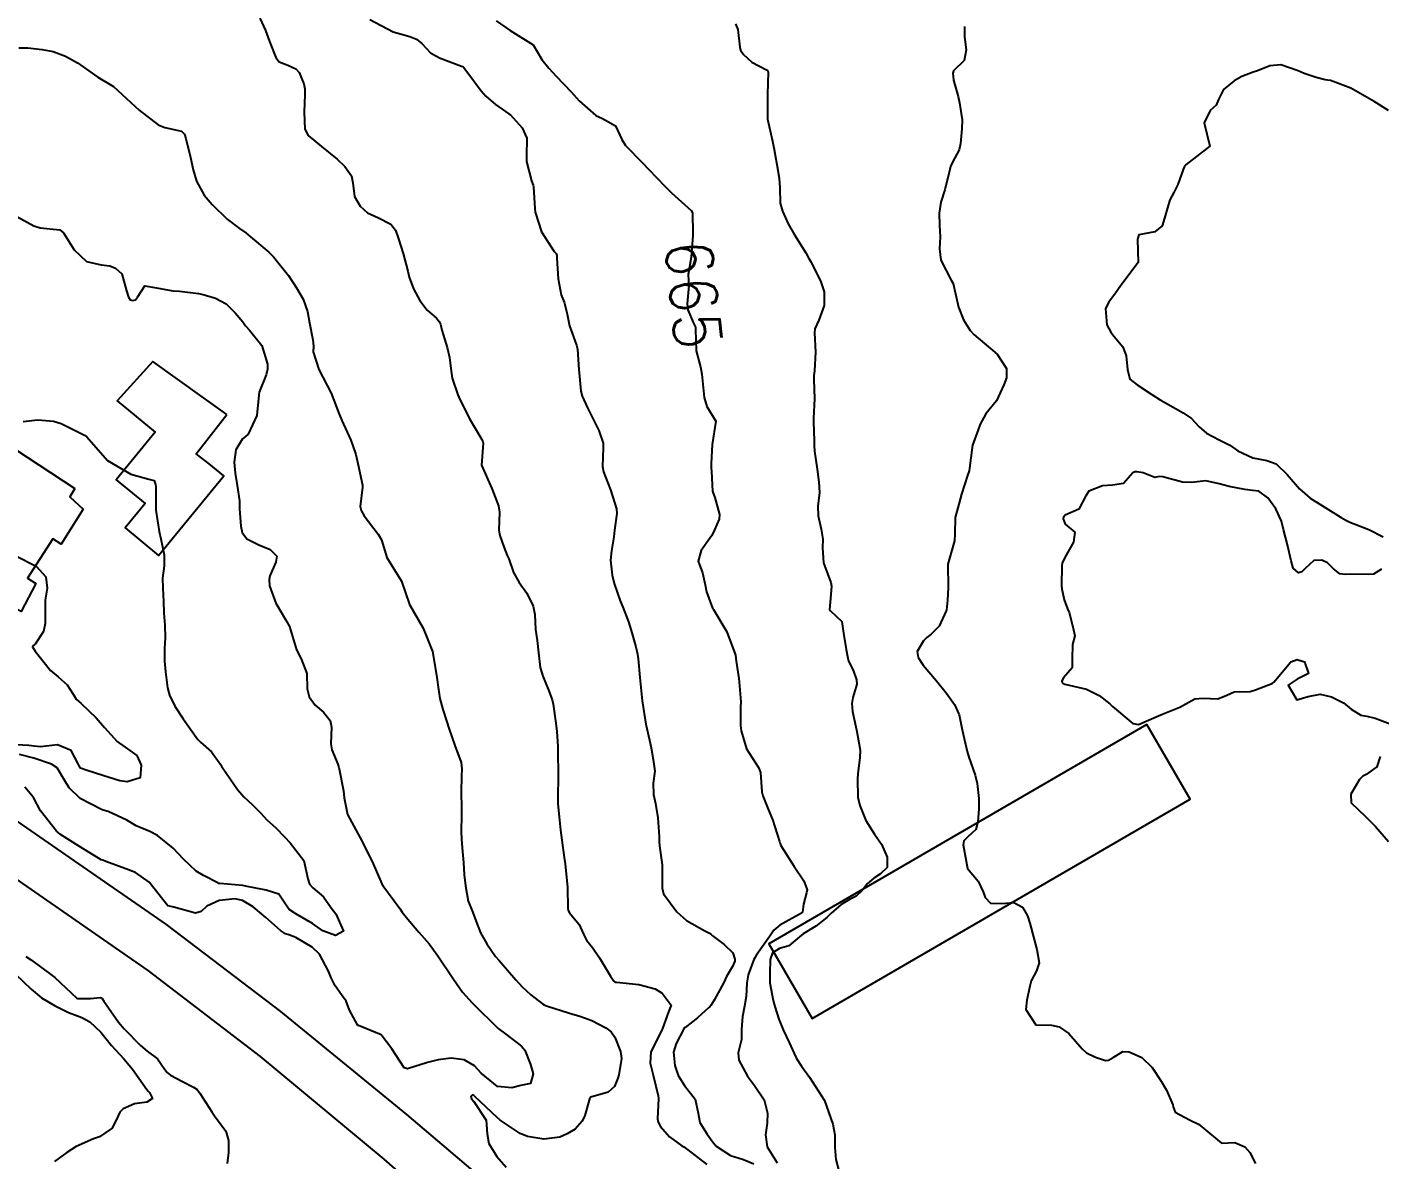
# Model space of a CAD drawing. Header units: metres. Extents: x 292545 to 299085, y 7450245 to 7463078.
# Drawn here: x 295767.8 to 295883.5, y 7462054.7 to 7462151.6 of the extents above; entities that cross this region are included whole.
import ezdxf
from ezdxf.enums import TextEntityAlignment as Align

# ---------------------------------------------------------------- set-up
doc = ezdxf.new("R2010")
doc.units = ezdxf.units.M
for name, color, linetype in [('Cotas', 45, 'Continuous'), ('Curvas de Nivel 1m', 11, 'Continuous'), ('Curvas de Nivel 5m', 15, 'Continuous'), ('Edificações', 30, 'Continuous'), ('Linha Férrea', 20, 'Continuous')]:
    doc.layers.add(name, color=color, linetype=linetype)
doc.styles.add('Style-STANDARD', font='STANDARD.shx')

msp = doc.modelspace()

# ---------------------------------------------------------------- linework, layer by layer
at = {"layer": 'Curvas de Nivel 1m', "flags": 128}
for points, elevation in [([(295787.67, 7462152.39), (295788.16, 7462151.32), (295788.52, 7462150.39), (295789.06, 7462149.01), (295789.34, 7462148.66), (295790.07, 7462148.36), (295790.76, 7462148.06), (295791.05, 7462147.75), (295791.46, 7462146.78), (295791.53, 7462146.35), (295791.53, 7462145.85), (295791.47, 7462144.35), (295791.53, 7462142.89), (295791.83, 7462142.35), (295792.97, 7462141.42), (295794.29, 7462140.32), (295794.95, 7462139.71), (295795.52, 7462138.89), (295795.63, 7462138.3), (295795.78, 7462137.15), (295796.26, 7462136.3), (295796.9, 7462135.74), (295797.85, 7462135.32), (295798.89, 7462134.78), (295799.28, 7462134.26), (295799.53, 7462133.6), (295799.95, 7462132.25), (295800.34, 7462130.76), (295800.45, 7462130.24), (295800.83, 7462129.25), (295801.38, 7462128.23), (295802, 7462127.42), (295802.8, 7462126.72), (295803.03, 7462126.45), (295803.13, 7462126.21), (295803.27, 7462125.72), (295803.7, 7462124.21), (295803.92, 7462123.37), (295804.05, 7462122.2), (295804.14, 7462121.61), (295804.63, 7462120.19), (295804.72, 7462119.97), (295805.6, 7462118.18), (295806.67, 7462116.35), (295806.74, 7462116.24), (295806.77, 7462116.17), (295806.79, 7462116.05), (295806.65, 7462114.17), (295807.54, 7462112.16), (295808.1, 7462110.67), (295808.18, 7462110.15), (295808.14, 7462108.59), (295808.21, 7462108.15), (295808.56, 7462107.18), (295808.86, 7462106.45), (295808.99, 7462106.14), (295809.4, 7462104.99), (295809.87, 7462104.13), (295810.52, 7462103.22), (295811.08, 7462102.11), (295811.21, 7462101.4), (295811.28, 7462100.11), (295811.42, 7462099.16), (295811.53, 7462098.11), (295811.67, 7462096.87), (295811.91, 7462096.11), (295812.42, 7462094.87), (295812.71, 7462094.1), (295812.78, 7462093.72), (295813, 7462092.09), (295813.09, 7462091.38), (295813.17, 7462090.09), (295813.17, 7462089.28), (295813.2, 7462088.09), (295813.21, 7462087.21), (295813.17, 7462086.09), (295813.19, 7462085.2), (295813.3, 7462084.09), (295813.42, 7462082.94), (295813.52, 7462082.09), (295813.73, 7462080.6), (295813.82, 7462080.08), (295813.99, 7462078.32), (295814, 7462078.08), (295814.04, 7462076.24), (295814.07, 7462076.08), (295814.19, 7462075.88), (295815.01, 7462074.89), (295815.38, 7462074.06), (295815.64, 7462073.53), (295816.16, 7462072.91), (295816.76, 7462072.04), (295817.69, 7462070.47), (295817.97, 7462070.03), (295818.07, 7462069.98), (295818.12, 7462069.96), (295818.2, 7462069.95), (295820.12, 7462069.74), (295821.5, 7462069.37), (295822.11, 7462069.02), (295822.88, 7462067.97), (295822.65, 7462067.42), (295822.14, 7462065.98), (295822.12, 7462065.93), (295822.07, 7462065.85), (295821.13, 7462063.99), (295821.07, 7462063.02), (295821.34, 7462061.99), (295821.77, 7462060.23), (295821.8, 7462059.99), (295821.72, 7462058.26), (295821.78, 7462057.99), (295821.98, 7462057.61), (295822.73, 7462056.73), (295823.79, 7462055.96), (295823.96, 7462055.86), (295824.31, 7462055.61), (295825.94, 7462054.35)], 667), ([(295797.1, 7462152.28), (295799.09, 7462151.23), (295800.52, 7462150.81), (295801.08, 7462150.6), (295801.54, 7462150.23), (295802.28, 7462149.43), (295803.06, 7462148.99), (295804.95, 7462148.29), (295805.05, 7462148.24), (295805.12, 7462148.19), (295805.39, 7462147.84), (295806.63, 7462146.17), (295807.02, 7462145.73), (295807.86, 7462145.01), (295809, 7462144.22), (295809.11, 7462144.14), (295810.12, 7462143), (295810.54, 7462142.12), (295810.5, 7462140.58), (295810.5, 7462140.12), (295810.94, 7462138.47), (295811.06, 7462138.12), (295811.1, 7462137.95), (295811.21, 7462136.12), (295811.24, 7462135.79), (295811.77, 7462134.11), (295812.87, 7462132.44), (295813.03, 7462132.26), (295813.1, 7462132.1), (295813.1, 7462131.86), (295813.2, 7462130.09), (295813.47, 7462128.74), (295813.71, 7462128.09), (295813.95, 7462127.23), (295814.18, 7462126.08), (295814.77, 7462124.41), (295814.86, 7462124.07), (295814.99, 7462122.31), (295815.01, 7462122.07), (295815.15, 7462120.48), (295815.25, 7462120.06), (295815.71, 7462119.06), (295816.22, 7462118.05), (295816.68, 7462117.13), (295817.05, 7462116.05), (295817.06, 7462115.65), (295817, 7462114.05), (295817.09, 7462113.59), (295817.68, 7462112.04), (295818.21, 7462110.43), (295818.24, 7462110.03), (295818.03, 7462108.59), (295817.97, 7462108.04), (295817.76, 7462106.84), (295817.69, 7462106.04), (295817.83, 7462104.75), (295818, 7462104.04), (295818.51, 7462102.57), (295818.74, 7462102.03), (295819.23, 7462100.76), (295819.47, 7462100.02), (295819.85, 7462098.62), (295819.99, 7462098.01), (295820.05, 7462097.6), (295820.2, 7462096.01), (295820.41, 7462094.01), (295820.72, 7462092), (295821.02, 7462090.65), (295821.16, 7462090), (295821.34, 7462088.99), (295821.48, 7462087.99), (295821.34, 7462086.98), (295821.38, 7462085.99), (295821.54, 7462085.23), (295821.74, 7462083.99), (295821.84, 7462082.42), (295821.85, 7462081.99), (295821.88, 7462081.61), (295822.1, 7462079.98), (295822.1, 7462079.84), (295822.11, 7462077.98), (295822.22, 7462077.51), (295823.35, 7462075.97), (295824.19, 7462075.21), (295825.77, 7462074.35), (295826.17, 7462074.13), (295826.28, 7462074.04), (295826.39, 7462073.94), (295827.42, 7462073.17), (295828.16, 7462072.47), (295828.33, 7462071.91), (295828.32, 7462071.74), (295828.14, 7462071.29), (295827.6, 7462070.44), (295827.4, 7462069.92), (295826.57, 7462068.4), (295826.26, 7462067.94), (295826.19, 7462067.85), (295826.1, 7462067.77), (295825.13, 7462066.9), (295824.07, 7462066.08), (295824.01, 7462066.03), (295823.97, 7462065.96), (295823.31, 7462064.71), (295823.08, 7462063.97), (295823.2, 7462062.81), (295823.49, 7462061.97), (295824.02, 7462061.11), (295824.94, 7462059.95), (295825.19, 7462058.74), (295825.32, 7462057.95), (295825.97, 7462056.95), (295826.38, 7462056.35), (295826.72, 7462055.93), (295827.95, 7462055.13), (295829.07, 7462054.78), (295829.94, 7462054.41)], 666), ([(295828.39, 7462151.91), (295828.59, 7462151.41), (295828.76, 7462149.9), (295828.82, 7462149.65), (295829.07, 7462149.27), (295829.79, 7462148.63), (295831.05, 7462147.98), (295831.14, 7462147.88), (295831.17, 7462147.76), (295831.13, 7462145.88), (295831.13, 7462145.77), (295831.12, 7462143.88), (295831.13, 7462143.75), (295831.54, 7462141.87), (295831.69, 7462141.16), (295831.91, 7462139.87), (295832.11, 7462138.7), (295832.17, 7462137.87), (295832.2, 7462136.58), (295832.4, 7462135.87), (295832.89, 7462134.79), (295833.43, 7462133.85), (295834.39, 7462132.32), (295834.67, 7462131.84), (295834.86, 7462131.52), (295835.69, 7462129.83), (295835.97, 7462128.97), (295835.98, 7462127.82), (295835.52, 7462126.55), (295835.16, 7462125.83), (295835.13, 7462125.49), (295835.24, 7462123.83), (295835.14, 7462122.23), (295835.1, 7462121.83), (295835.09, 7462121.48), (295835.13, 7462119.83), (295835.05, 7462118.19), (295835.05, 7462117.83), (295835.11, 7462116.27), (295835.12, 7462115.83), (295835.15, 7462115.35), (295835.36, 7462113.83), (295835.52, 7462112.72), (295835.56, 7462111.83), (295835.44, 7462110.66), (295835.45, 7462109.83), (295835.71, 7462108.7), (295835.86, 7462107.82), (295835.84, 7462107.1), (295835.9, 7462105.82), (295836.53, 7462104.13), (295836.61, 7462103.81), (295836.51, 7462102.77), (295836.43, 7462101.82), (295836.5, 7462101.7), (295837.49, 7462100.8), (295837.62, 7462099.8), (295837.85, 7462098.41), (295837.97, 7462097.8), (295838.04, 7462097.39), (295838.44, 7462096.63), (295838.73, 7462095.79), (295838.78, 7462095.44), (295838.42, 7462094.3), (295838.34, 7462093.79), (295838.4, 7462093.09), (295838.68, 7462091.79), (295838.78, 7462091.38), (295839.04, 7462089.78), (295839.01, 7462089.12), (295838.85, 7462087.78), (295838.81, 7462087.3), (295838.85, 7462085.78), (295839.02, 7462085.07), (295839.55, 7462083.78), (295840.28, 7462082.6), (295840.87, 7462081.76), (295841.37, 7462080.64), (295841.35, 7462079.76), (295840.8, 7462079.2), (295840.23, 7462078.84), (295839.65, 7462078.35), (295839.21, 7462077.78), (295838.7, 7462077.3), (295838.21, 7462077.05), (295837.42, 7462076.58), (295836.54, 7462075.81), (295836.19, 7462075.48), (295835.27, 7462074.74), (295834.18, 7462074.09), (295833.87, 7462073.84), (295832.96, 7462073.06), (295832.16, 7462072.82), (295831.56, 7462072.47), (295831.34, 7462071.88), (295831.33, 7462070.68), (295831.32, 7462069.88), (295831.6, 7462068.39), (295831.76, 7462067.87), (295832.09, 7462066.78), (295832.45, 7462065.86), (295832.99, 7462064.79), (295833.41, 7462063.85), (295833.61, 7462063.41), (295834.04, 7462062.76), (295834.72, 7462061.83), (295836, 7462059.82), (295836.71, 7462057.81), (295836.89, 7462056.89), (295836.88, 7462055.81), (295836.96, 7462054.79), (295837.22, 7462053.81)], 664), ([(295847.99, 7462151.68), (295847.97, 7462150.79), (295848.12, 7462149.68), (295847.96, 7462148.78), (295847.05, 7462147.89), (295846.97, 7462147.69), (295847.04, 7462147.08), (295847.43, 7462145.69), (295847.56, 7462145.15), (295847.78, 7462143.68), (295847.76, 7462142.91), (295847.64, 7462141.68), (295847.51, 7462141.14), (295846.96, 7462140.07), (295846.77, 7462139.69), (295846.71, 7462139.45), (295846.29, 7462137.7), (295845.96, 7462136.66), (295845.81, 7462135.71), (295845.84, 7462134.65), (295845.9, 7462133.7), (295845.83, 7462132.67), (295845.95, 7462131.7), (295846.84, 7462129.98), (295847, 7462129.69), (295847.08, 7462129.44), (295847.46, 7462127.68), (295847.88, 7462126.59), (295848.46, 7462125.67), (295848.78, 7462125.33), (295850.76, 7462123.65), (295851.56, 7462122.44), (295851.57, 7462121.64), (295851.35, 7462121.02), (295850.71, 7462119.65), (295849.8, 7462118.56), (295849.33, 7462117.66), (295849.16, 7462117.19), (295848.67, 7462115.86), (295848.63, 7462115.67), (295848.41, 7462113.91), (295848.37, 7462113.67), (295848.24, 7462113.28), (295847.73, 7462111.68), (295847.48, 7462110.82), (295847.19, 7462109.69), (295847.15, 7462108.26), (295847.12, 7462107.69), (295846.55, 7462105.7), (295846.57, 7462103.7), (295846.51, 7462102.62), (295846.44, 7462101.77), (295846.42, 7462101.7), (295845.8, 7462100.4), (295845.14, 7462099.71), (295844.77, 7462099.43), (295844.47, 7462099.15), (295843.94, 7462098.24), (295844.02, 7462097.72), (295844.45, 7462097.05), (295845.59, 7462095.71), (295846.42, 7462094.7), (295847.13, 7462093.69), (295847.52, 7462092.81), (295847.76, 7462091.68), (295847.87, 7462091.17), (295848.21, 7462089.67), (295848.36, 7462089.19), (295848.89, 7462087.66), (295849.06, 7462086.93), (295849.21, 7462085.66), (295849.2, 7462084.77), (295849.11, 7462083.66), (295848.94, 7462083.01), (295848.27, 7462082.37), (295847.93, 7462082.03), (295847.87, 7462081.68), (295848.24, 7462079.68), (295849.14, 7462078.58), (295849.57, 7462077.66), (295849.75, 7462077.2), (295850.2, 7462076.71), (295851.18, 7462076.67), (295852.2, 7462076.76), (295852.93, 7462076.35), (295853.36, 7462075.61), (295853.58, 7462075), (295853.94, 7462073.6), (295854.16, 7462072.74), (295854.37, 7462071.61), (295854.14, 7462070.93), (295853.69, 7462070.05), (295853.57, 7462069.62), (295853.32, 7462068.41), (295853.24, 7462067.62), (295854.08, 7462066.31), (295855.42, 7462066.26), (295856.08, 7462066.12), (295856.92, 7462065.57), (295858.06, 7462064.26), (295858.42, 7462063.92), (295859.19, 7462063.54), (295860.05, 7462063.25), (295860.3, 7462063.27), (295860.69, 7462063.52), (295861.54, 7462064.03), (295862.06, 7462063.98), (295863.15, 7462063.5), (295864.04, 7462062.66), (295864.8, 7462061.48), (295865.25, 7462060.71), (295865.8, 7462059.46), (295865.84, 7462059.3), (295866, 7462058.84), (295867.24, 7462058.19), (295867.99, 7462057.81), (295868.46, 7462057.44), (295869.96, 7462056.17), (295871.11, 7462056.25), (295871.96, 7462055.88), (295872.38, 7462055.39), (295872.89, 7462054.43)], 663), ([(295767.06, 7462149.85), (295767.84, 7462149.86), (295769.06, 7462149.71), (295769.99, 7462149.53), (295771.06, 7462149.15), (295772.08, 7462148.58), (295773.05, 7462147.89), (295773.82, 7462147.34), (295775.03, 7462146.64), (295775.17, 7462146.54), (295777.01, 7462144.82), (295777.35, 7462144.52), (295778.99, 7462143.27), (295779.54, 7462143.04), (295780.99, 7462142.71), (295781.25, 7462142.47), (295781.36, 7462142.09), (295781.76, 7462140.46), (295781.98, 7462139.43), (295782.26, 7462138.46), (295782.92, 7462137.26), (295783.6, 7462136.44), (295784.89, 7462135.19), (295785.93, 7462134.41), (295786.49, 7462134.02), (295786.88, 7462133.69), (295788.44, 7462132.38), (295788.86, 7462131.97), (295790.13, 7462130.37), (295790.83, 7462129.33), (295791.4, 7462128.35), (295791.76, 7462127.31), (295791.92, 7462126.34), (295792.23, 7462124.88), (295792.27, 7462124.34), (295792.26, 7462123.84), (295792.74, 7462122.33), (295793.78, 7462120.32), (295794.48, 7462118.53), (295794.56, 7462118.31), (295794.69, 7462117.99), (295795.48, 7462116.3), (295795.9, 7462115.06), (295796.06, 7462114.3), (295796.46, 7462112.46), (295796.47, 7462112.29), (295796.28, 7462110.62), (295796.35, 7462110.29), (295796.6, 7462109.84), (295797.82, 7462108.27), (295798.08, 7462107.78), (295798.55, 7462106.26), (295799.8, 7462104.25), (295800.5, 7462102.24), (295801.65, 7462100.23), (295802.46, 7462098.22), (295802.81, 7462096.21), (295803, 7462094.79), (295803.09, 7462094.21), (295803.35, 7462093.26), (295803.69, 7462092.2), (295803.86, 7462091.68), (295804.36, 7462090.2), (295804.9, 7462088.74), (295804.97, 7462088.19), (295804.95, 7462087.57), (295804.91, 7462086.19), (295804.93, 7462084.82), (295804.93, 7462084.19), (295804.92, 7462082.83), (295804.93, 7462082.19), (295805.01, 7462081.44), (295805.11, 7462080.19), (295805.16, 7462079.12), (295805.27, 7462078.18), (295805.51, 7462076.87), (295805.8, 7462076.18), (295805.92, 7462075.91), (295806.18, 7462075.13), (295806.56, 7462074.17), (295807.1, 7462073.22), (295807.86, 7462072.15), (295808.15, 7462071.8), (295809.58, 7462070.14), (295810.12, 7462069.56), (295810.86, 7462068.87), (295811.86, 7462068.1), (295812.01, 7462068.01), (295812.1, 7462067.96), (295812.3, 7462067.9), (295814.1, 7462067.33), (295815.15, 7462067.01), (295816.08, 7462066.68), (295817.3, 7462066.04), (295817.74, 7462065.71), (295818.06, 7462065.24), (295818.55, 7462064.03), (295818.64, 7462063.43), (295818.4, 7462062.03), (295818.31, 7462061.74), (295818.02, 7462061.03), (295817.5, 7462060.55), (295816, 7462060.12), (295815.96, 7462060.1), (295815.93, 7462060.06), (295815.5, 7462058.55), (295815.27, 7462058.07), (295814.66, 7462057.39), (295813.97, 7462056.98), (295813.36, 7462056.69), (295811.97, 7462056.52), (295810.59, 7462056.75), (295809.97, 7462057.02), (295808.26, 7462058.15), (295807.99, 7462058.37), (295806.09, 7462060.17), (295806, 7462060.25), (295805.88, 7462060.3), (295805.75, 7462060.17), (295805.8, 7462059.97), (295806, 7462059.73), (295807.05, 7462058.16), (295807.14, 7462056.99), (295807.27, 7462056.16), (295807.95, 7462055.03), (295808.76, 7462054.14)], 668), ([(295884.26, 7462144.5), (295883.02, 7462145.27), (295881.03, 7462146.41), (295879.29, 7462147.06), (295879.04, 7462147.09), (295878.84, 7462147.11), (295878.08, 7462147.32), (295877.05, 7462147.65), (295876.52, 7462147.88), (295875.06, 7462148.41), (295874.1, 7462148.32), (295873.05, 7462147.89), (295872.67, 7462147.76), (295871.71, 7462147.4), (295871.04, 7462147.04), (295870.15, 7462146.3), (295869.71, 7462145.42), (295869.51, 7462144.94), (295869.01, 7462144.5), (295868.5, 7462143.44), (295868.97, 7462141.43), (295866.96, 7462139.86), (295866.78, 7462139.64), (295866.7, 7462139.46), (295866.24, 7462138.17), (295865.88, 7462137.47), (295865.56, 7462136.84), (295865.15, 7462135.48), (295865.1, 7462135.28), (295864.89, 7462134.63), (295864.26, 7462134.12), (295862.89, 7462133.86), (295862.77, 7462133.5), (295862.85, 7462131.5), (295861.35, 7462129.52), (295860.83, 7462128.78), (295860.29, 7462128.06), (295860.03, 7462127.54), (295860.17, 7462126.15), (295860.49, 7462125.53), (295860.78, 7462125.17), (295861.54, 7462124.28), (295861.81, 7462123.52), (295861.94, 7462122.33), (295862.13, 7462121.52), (295862.74, 7462121.04), (295864.01, 7462120.2), (295864.72, 7462119.74), (295865.17, 7462119.48), (295866.7, 7462118.64), (295867.4, 7462118.15), (295868.05, 7462117.44), (295868.69, 7462116.91), (295869.78, 7462116.32), (295870.67, 7462115.86), (295871.36, 7462115.4), (295872.66, 7462114.78), (295873.85, 7462114.56), (295874.65, 7462114.27), (295875.6, 7462113.35), (295876.63, 7462112.13), (295877.57, 7462111.33), (295878.61, 7462110.69), (295880.2, 7462109.7), (295880.6, 7462109.45), (295880.94, 7462109.29), (295882.59, 7462108.65), (295883.81, 7462108.03)], 662), ([(295766.9, 7462135.44), (295768.35, 7462134.63), (295768.88, 7462134.47), (295770.56, 7462134.28), (295770.88, 7462134.04), (295771.79, 7462132.58), (295772.85, 7462131.58), (295774.11, 7462131.3), (295774.85, 7462131.21), (295775.32, 7462131.02), (295775.88, 7462130.53), (295776.28, 7462129.07), (295776.45, 7462128.53), (295776.58, 7462128.3), (295776.81, 7462128.23), (295777.03, 7462128.3), (295777.21, 7462128.52), (295777.83, 7462129.51), (295778.83, 7462129.33), (295780.24, 7462129.07), (295780.82, 7462129.04), (295782.43, 7462128.84), (295782.82, 7462128.76), (295783.9, 7462128.44), (295784.81, 7462127.95), (295785.58, 7462127.2), (295786.24, 7462126.41), (295786.47, 7462126.09), (295786.79, 7462125.71), (295787.84, 7462124.39), (295788.34, 7462122.79), (295788.35, 7462122.38), (295788.23, 7462121.88), (295787.63, 7462120.4), (295787.54, 7462119.57), (295787.42, 7462118.4), (295786.68, 7462116.81), (295786.47, 7462116.62), (295786.19, 7462116.41), (295785.62, 7462115.46), (295785.5, 7462114.42), (295785.58, 7462113.48), (295785.75, 7462112.42), (295785.93, 7462111.1), (295785.95, 7462110.42), (295786.05, 7462108.95), (295786.18, 7462108.41), (295786.57, 7462107.86), (295787.6, 7462107.36), (295788.56, 7462106.95), (295789.14, 7462106.37), (295789.04, 7462105.88), (295788.54, 7462104.71), (295788.48, 7462104.38), (295788.52, 7462103.85), (295789.04, 7462102.37), (295789.88, 7462100.97), (295790.21, 7462100.36), (295790.47, 7462099.52), (295790.81, 7462098.36), (295791.21, 7462097.6), (295791.7, 7462096.35), (295791.73, 7462095.04), (295791.91, 7462094.35), (295792.41, 7462093.64), (295793.12, 7462093.04), (295793.71, 7462092.32), (295793.81, 7462091.75), (295793.75, 7462090.32), (295793.85, 7462089.81), (295794.35, 7462088.6), (295794.43, 7462088.31), (295794.46, 7462088.19), (295794.83, 7462086.3), (295794.9, 7462085.71), (295795.19, 7462084.3), (295796.27, 7462082.29), (295797.3, 7462080.28), (295798.13, 7462078.37), (295798.18, 7462078.27), (295798.22, 7462078.21), (295799.66, 7462076.25), (295799.87, 7462075.93), (295800.19, 7462075.5), (295801.29, 7462074.23), (295802.16, 7462073.22), (295802.9, 7462072.21), (295804.13, 7462070.39), (295804.25, 7462070.2), (295805.02, 7462069.09), (295805.86, 7462068.17), (295805.98, 7462068.05), (295806.1, 7462067.93), (295807.9, 7462066.15), (295808.08, 7462065.99), (295808.72, 7462065.49), (295810.06, 7462064.47), (295810.35, 7462064.13), (295810.83, 7462062.91), (295811.06, 7462062.11), (295810.85, 7462061.29), (295810.02, 7462061.1), (295809.25, 7462060.91), (295808.02, 7462061.02), (295806.62, 7462062.16), (295806.04, 7462062.79), (295805.17, 7462063.31), (295804.05, 7462063.44), (295802.93, 7462063.32), (295802.04, 7462063.09), (295800.32, 7462062.53), (295800.04, 7462062.63), (295798.97, 7462064.26), (295798.07, 7462065.45), (295796.13, 7462066.24), (295796.08, 7462066.25), (295796.03, 7462066.29), (295795.36, 7462067.56), (295795.06, 7462068.31), (295794.67, 7462068.88), (295794.12, 7462069.63), (295793.79, 7462070.32), (295793.56, 7462070.9), (295792.79, 7462072.33), (295792.16, 7462072.93), (295790.75, 7462073.77), (295790.17, 7462073.99), (295789.89, 7462074.08), (295789.46, 7462074.37), (295788.19, 7462075.47), (295787.11, 7462076.4), (295786.21, 7462076.93), (295785.56, 7462077.07), (295784.21, 7462076.93), (295783.15, 7462076.45), (295782.65, 7462076), (295782.19, 7462075.85), (295780.32, 7462076.36), (295780.2, 7462076.39), (295779.82, 7462076.48), (295778.22, 7462078.5), (295777.03, 7462079.32), (295776.23, 7462079.64), (295774.51, 7462080.28), (295774.24, 7462080.37), (295774.11, 7462080.42), (295773.87, 7462080.55), (295772.26, 7462081.55), (295770.64, 7462082.59), (295770.42, 7462082.74), (295770.28, 7462082.87), (295768.92, 7462084.61), (295768.31, 7462085.75), (295767.58, 7462086.63)], 669), ([(295883.65, 7462105.26), (295882.97, 7462104.84), (295882.54, 7462104.81), (295880.98, 7462104.85), (295880.54, 7462104.81), (295880.1, 7462104.86), (295879.54, 7462105.31), (295879.04, 7462105.8), (295878.56, 7462106.04), (295877.86, 7462106.02), (295877.12, 7462105.33), (295876.84, 7462105.04), (295876.55, 7462104.94), (295876.1, 7462105.34), (295875.93, 7462105.97), (295875.62, 7462107.35), (295875.27, 7462108.67), (295875.09, 7462109.36), (295874.61, 7462110.42), (295873.92, 7462111.37), (295873.17, 7462111.93), (295872.63, 7462112), (295871.96, 7462112.07), (295870.63, 7462112.34), (295869.78, 7462112.57), (295868.64, 7462112.81), (295867.39, 7462112.69), (295866.64, 7462112.71), (295864.96, 7462113.16), (295864.64, 7462113.18), (295864.27, 7462113.11), (295863.28, 7462113.5), (295862.73, 7462113.59), (295862.64, 7462113.6), (295862.55, 7462113.6), (295862.39, 7462113.51), (295861.57, 7462112.58), (295860.63, 7462112.45), (295859.78, 7462112.39), (295858.63, 7462111.93), (295858.35, 7462111.55), (295857.77, 7462110.39), (295856.6, 7462109.88), (295856.46, 7462109.72), (295856.43, 7462109.58), (295856.59, 7462109.12), (295857.43, 7462108.42), (295857.3, 7462107.57), (295856.56, 7462106.26), (295856.35, 7462105.79), (295856.31, 7462105.58), (295856.28, 7462103.83), (295856.31, 7462103.58), (295856.51, 7462102.65), (295856.8, 7462101.87), (295856.93, 7462101.57), (295857.26, 7462100.34), (295857.42, 7462099.57), (295857.22, 7462098.82), (295857.19, 7462097.57), (295857.18, 7462096.84), (295856.44, 7462095.97), (295856.3, 7462095.72), (295856.34, 7462095.58), (295856.43, 7462095.49), (295856.57, 7462095.44), (295858.42, 7462095.01), (295859.5, 7462094.46), (295860.41, 7462093.76), (295860.64, 7462093.53), (295862.39, 7462092.08), (295862.87, 7462091.98), (295864.39, 7462092.64), (295864.97, 7462092.9), (295866.4, 7462093.46), (295867.68, 7462094.18), (295868.41, 7462094.24), (295869.66, 7462094.18), (295870.42, 7462094.5), (295871.06, 7462094.77), (295872.42, 7462094.8), (295872.88, 7462094.94), (295874, 7462095.37), (295874.31, 7462095.49), (295874.44, 7462095.59), (295875.89, 7462097.35), (295876.45, 7462097.53), (295877.06, 7462097.33), (295877.42, 7462096.35), (295876.44, 7462095.86), (295875.68, 7462095.35), (295876.41, 7462094.09), (295877.38, 7462094.37), (295878.42, 7462094.59), (295879.38, 7462094.35), (295880.41, 7462093.83), (295881.07, 7462093.29), (295881.89, 7462092.77), (295882.4, 7462092.69), (295883.13, 7462092.52), (295884.39, 7462092.04)], 662), ([(295766.74, 7462106.45), (295768.54, 7462105.52), (295769.38, 7462104.61), (295769.49, 7462103.65), (295769.32, 7462102.61), (295769.31, 7462101.8), (295769.31, 7462100.61), (295769.16, 7462099.93), (295768.47, 7462098.86), (295768.33, 7462098.75), (295768.23, 7462098.62), (295768.46, 7462098.26), (295769.76, 7462096.61), (295770.43, 7462096.06), (295771.21, 7462095.38), (295771.7, 7462094.58), (295771.98, 7462094.15), (295772.4, 7462093.78), (295773.68, 7462092.56), (295774.38, 7462091.74), (295775.47, 7462090.54), (295776.36, 7462089.91), (295777.15, 7462089.32), (295777.53, 7462088.51), (295777.43, 7462087.41), (295776.32, 7462087.07), (295775.7, 7462087.16), (295774.33, 7462087.59), (295772.82, 7462088.08), (295772.34, 7462088.25), (295772.21, 7462088.44), (295772.17, 7462088.57), (295771.53, 7462089.75), (295770.36, 7462090.24), (295768.91, 7462090.06), (295768.36, 7462090.12), (295767.93, 7462090.2), (295766.36, 7462090.27)], 671), ([(295883.54, 7462089.26), (295883.26, 7462088.35), (295882.34, 7462087.71), (295882.05, 7462087.56), (295881.79, 7462087.28), (295881.05, 7462086.02), (295881.06, 7462085.29), (295882.3, 7462084.13), (295883.14, 7462083.26), (295884.27, 7462081.99)], 662), ([(295767.66, 7462072.14), (295768.14, 7462071.82), (295769.81, 7462070.6), (295770.13, 7462070.34), (295772.01, 7462068.58), (295772.1, 7462068.55), (295773.18, 7462068.56), (295774.03, 7462068.63), (295774.1, 7462068.61), (295774.18, 7462068.55), (295774.34, 7462068.31), (295775.59, 7462066.53), (295776.07, 7462065.95), (295777.46, 7462064.52), (295778.05, 7462064.06), (295778.94, 7462063.39), (295779.56, 7462062.49), (295779.75, 7462062.21), (295780.03, 7462062.01), (295781.02, 7462061.47), (295782.02, 7462060.97), (295782.32, 7462060.76), (295782.55, 7462060.45), (295783.58, 7462058.85), (295783.86, 7462058.44), (295783.98, 7462058.29), (295784.76, 7462057.22), (295785, 7462056.42), (295784.99, 7462055.39), (295784.88, 7462054.43)], 669)]:
    msp.add_lwpolyline(points, dxfattribs=dict(at, elevation=elevation))
at = {"layer": 'Curvas de Nivel 5m', "flags": 128}
for points, elevation in [([(295807.91, 7462152.16), (295809.09, 7462151.34), (295811.07, 7462150.12), (295811.8, 7462148.85), (295812.41, 7462148.1), (295813.04, 7462147.44), (295814.32, 7462146.08), (295815.02, 7462145.33), (295816.43, 7462144.06), (295817, 7462143.8), (295818.13, 7462143.17), (295818.67, 7462142.02), (295818.97, 7462141.49), (295820.42, 7462140.01), (295820.95, 7462139.47), (295822.37, 7462137.99), (295822.92, 7462137.45), (295824.58, 7462135.95), (295824.7, 7462135.75), (295824.74, 7462133.95), (295824.74, 7462133.81), (295824.58, 7462131.95), (295824.34, 7462130.46), (295824.36, 7462129.96), (295824.39, 7462129.52), (295824.26, 7462127.96), (295824.3, 7462127.45), (295824.8, 7462126.3), (295824.95, 7462125.95), (295824.97, 7462125.76), (295825.03, 7462123.95), (295825.38, 7462122.58), (295825.51, 7462121.95), (295825.59, 7462121.09), (295825.71, 7462119.95), (295825.94, 7462119.17), (295826.69, 7462117.93), (295826.4, 7462115.93), (295826.29, 7462114.29), (295826.3, 7462113.94), (295826.32, 7462113.61), (295826.43, 7462111.93), (295826.47, 7462111.78), (295826.62, 7462111.39), (295827.02, 7462109.93), (295826.98, 7462109.54), (295826.58, 7462108.62), (295826.35, 7462108.16), (295826.22, 7462107.94), (295825.46, 7462106.85), (295825.2, 7462105.95), (295825.55, 7462104.96), (295825.78, 7462103.94), (295825.91, 7462103.33), (295826.42, 7462101.93), (295826.45, 7462101.88), (295826.5, 7462101.81), (295827.63, 7462099.92), (295828.36, 7462098.01), (295828.38, 7462097.91), (295828.45, 7462097.41), (295828.66, 7462095.91), (295828.7, 7462095.64), (295828.83, 7462093.91), (295828.81, 7462093.5), (295828.8, 7462091.91), (295828.86, 7462091.43), (295829.33, 7462089.9), (295830.34, 7462088.32), (295830.52, 7462087.89), (295830.65, 7462086.22), (295830.71, 7462085.88), (295831.17, 7462084.75), (295831.54, 7462083.87), (295832.15, 7462081.98), (295832.18, 7462081.86), (295832.2, 7462081.8), (295832.26, 7462081.65), (295833.41, 7462079.85), (295834.23, 7462078.61), (295834.51, 7462077.84), (295834.45, 7462077.6), (295834.2, 7462076.61), (295834.11, 7462075.93), (295834.02, 7462075.84), (295832.18, 7462074.81), (295831.65, 7462074.41), (295831.33, 7462073.88), (295830.85, 7462073.2), (295830.16, 7462072.23), (295830.03, 7462072.02), (295829.96, 7462071.89), (295829.46, 7462070.57), (295829.34, 7462069.9), (295829.29, 7462068.72), (295829.16, 7462067.9), (295828.98, 7462067.01), (295828.9, 7462065.9), (295828.91, 7462065.06), (295828.62, 7462063.9), (295828.67, 7462063.28), (295829.42, 7462061.9), (295830.02, 7462061.1), (295830.85, 7462059.88), (295831.13, 7462058.74), (295831.08, 7462057.88), (295830.96, 7462056.89), (295831.09, 7462055.88), (295831.94, 7462054.5)], 665), ([(295767.44, 7462117.89), (295768.69, 7462118.03), (295770.02, 7462117.93), (295770.68, 7462117.73), (295772.39, 7462116.86), (295772.67, 7462116.72), (295772.88, 7462116.57), (295774.65, 7462114.55), (295776.64, 7462113.39), (295778.19, 7462112.95), (295778.63, 7462112.84), (295778.76, 7462112.5), (295778.78, 7462112.34), (295778.78, 7462110.5), (295778.79, 7462110.31), (295779.06, 7462108.5), (295779.21, 7462107.85), (295779.51, 7462106.49), (295779.49, 7462105.54), (295779.35, 7462104.49), (295779.37, 7462103.64), (295779.45, 7462102.49), (295779.47, 7462101.51), (295779.55, 7462100.49), (295779.57, 7462099.39), (295779.52, 7462098.49), (295779.53, 7462097.41), (295779.61, 7462096.49), (295779.79, 7462095.11), (295779.94, 7462094.48), (295780.4, 7462093.56), (295781.13, 7462092.47), (295782.37, 7462090.7), (295782.62, 7462090.46), (295783.55, 7462089.64), (295784.34, 7462088.54), (295784.41, 7462088.43), (295784.52, 7462088.25), (295785.76, 7462086.42), (295786.31, 7462085.8), (295787.04, 7462085.14), (295787.76, 7462084.4), (295788.29, 7462083.84), (295789.04, 7462083.14), (295789.79, 7462082.37), (295790.27, 7462081.87), (295791.45, 7462080.35), (295791.78, 7462078.79), (295791.92, 7462078.34), (295792.22, 7462078.03), (295793.13, 7462077.24), (295793.8, 7462076.32), (295794.2, 7462075.8), (295794.83, 7462074.31), (295794.17, 7462073.93), (295793.07, 7462074.33), (295792.18, 7462074.98), (295790.75, 7462075.8), (295790.2, 7462076.16), (295790.04, 7462076.36), (295789.32, 7462077.48), (295788.22, 7462077.82), (295786.46, 7462078.17), (295786.22, 7462078.22), (295784.25, 7462078.4), (295784.22, 7462078.4), (295784.18, 7462078.39), (295784.1, 7462078.43), (295782.85, 7462079.07), (295782.23, 7462079.45), (295781.15, 7462080.47), (295780.26, 7462081.4), (295778.93, 7462082.49), (295778.28, 7462082.83), (295777.09, 7462083.33), (295776.29, 7462083.79), (295774.7, 7462084.55), (295774.29, 7462084.66), (295774.14, 7462084.71), (295772.31, 7462085.66), (295771.36, 7462086.58), (295770.97, 7462087.23), (295770.34, 7462088.27), (295769.86, 7462088.6), (295768.35, 7462089.11), (295767.13, 7462089.41)], 670), ([(295766.78, 7462070.64), (295768.11, 7462069.35), (295769, 7462068.61), (295770.1, 7462067.94), (295771.32, 7462067.36), (295772.09, 7462067.06), (295772.44, 7462066.93), (295773.13, 7462066.56), (295774.07, 7462065.66), (295775, 7462064.54), (295776.04, 7462063.38), (295776.8, 7462062.52), (295778.02, 7462060.78), (295778.14, 7462060.63), (295778.25, 7462060.51), (295778.51, 7462059.99), (295778, 7462059.69), (295776.97, 7462059.54), (295775.99, 7462059.11), (295775.69, 7462058.83), (295775.55, 7462058.53), (295775.06, 7462057.46), (295773.96, 7462056.73), (295773.45, 7462056.56), (295771.96, 7462055.91), (295771.17, 7462055.37), (295770.11, 7462054.6)], 670)]:
    msp.add_lwpolyline(points, dxfattribs=dict(at, elevation=elevation))
at = {"layer": 'Edificações'}
for points in [[(295784.86, 7462118.5), (295778.54, 7462123.03), (295775.47, 7462119.67), (295778.73, 7462116.99), (295775.38, 7462112.91), (295777.86, 7462110.87), (295776.16, 7462108.8), (295779.01, 7462106.45), (295784.6, 7462113.25), (295783.34, 7462114.28), (295782.23, 7462115.14)], [(295771.86, 7462112.17), (295771.42, 7462111.45), (295772.58, 7462110.4), (295770.67, 7462107.41), (295769.96, 7462107.87), (295767.8, 7462104.5), (295768.51, 7462104.05), (295767.27, 7462101.66), (295762.93, 7462103.9), (295764.08, 7462106.13), (295759.62, 7462108.99), (295764.67, 7462116.86)], [(295863.58, 7462091.98), (295831.25, 7462073.24), (295834.95, 7462066.85), (295867.28, 7462085.59)]]:
    msp.add_lwpolyline(points, close=True, dxfattribs=at)
at = {"layer": 'Linha Férrea', "linetype": 'Continuous'}
for points in [[(295763.15, 7462086.28), (295779.67, 7462074.87), (295789.45, 7462067.45), (295800.23, 7462058.64), (295807.42, 7462052.53), (295813.05, 7462047.27), (295820.2, 7462040.52), (295829.27, 7462031.52), (295838.5, 7462021.85), (295847.35, 7462012.15), (295861.62, 7461995.44), (295868.99, 7461985.99), (295878.11, 7461974.43), (295885.52, 7461964.61), (295897.93, 7461948.23), (295908.43, 7461933.79), (295925.94, 7461909.88), (295939.99, 7461890.61), (295950.22, 7461876.26), (295959.48, 7461864.13), (295976.2, 7461843), (295987.95, 7461829.83), (295997.86, 7461818.63)], [(295761.84, 7462082.2), (295778.11, 7462070.95), (295787.72, 7462063.58), (295798.28, 7462054.81), (295805.34, 7462048.62), (295810.84, 7462043.57), (295817.97, 7462036.78), (295826.98, 7462027.82), (295836.01, 7462018.28), (295844.84, 7462008.62), (295858.9, 7461992.18), (295866.46, 7461982.91), (295875.34, 7461971.4), (295882.9, 7461961.29), (295895.23, 7461944.97), (295905.75, 7461930.75), (295923.27, 7461906.91), (295937.23, 7461887.65), (295947.58, 7461873.27), (295956.92, 7461860.73), (295973.61, 7461839.59), (295985.25, 7461826.13), (295995.55, 7461814.97)]]:
    msp.add_lwpolyline(points, dxfattribs=at)

# ---------------------------------------------------------------- texts
at = {"layer": 'Cotas', "style": 'Style-STANDARD'}
msp.add_text('665', height=4, rotation=275.9621, dxfattribs=at).set_placement((295824.79, 7462128.76, 665), align=Align.MIDDLE_CENTER)

doc.saveas('drawing.dxf')
